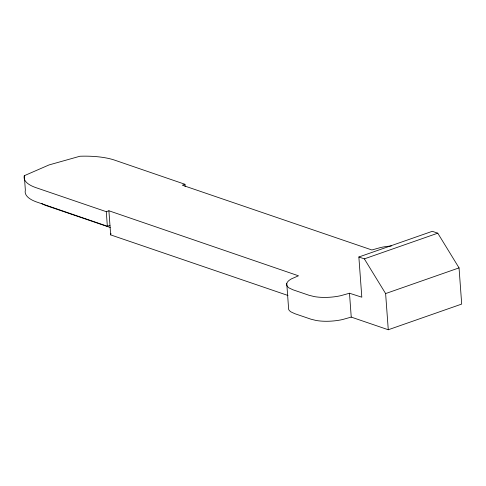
<?xml version="1.0" encoding="UTF-8"?>
<svg xmlns="http://www.w3.org/2000/svg" width="486" height="486" viewBox="0 0 486 486"><rect width="100%" height="100%" fill="white"/><g stroke="black" fill="none" stroke-linecap="round" stroke-linejoin="round"><path stroke-width="0.73" d="M288.022 295.494L110.674 234.89L111.015 233.553M109.976 225.431L107.351 226.251L37.118 202.158A51.413 17.417 -4.2 0 1 25.363 190.178L24.3 175.701L49.056 164.93L79.929 156.243A51.413 17.417 -4.2 0 1 114.726 160.167L184.966 184.285L185.123 186.46M24.3 175.701A51.413 17.417 -4.2 0 0 36.055 187.687L106.282 211.683L108.9 210.766L298.477 275.799L291.466 278.855A26.536 8.985 -4.2 0 0 289.121 287.979L292.949 289.784L309.12 295.306L314.375 296.606A26.536 8.985 -4.2 0 0 340.741 295.695L349.489 293.234L361.815 297.195L358.862 256.991L432.291 231.312L437.777 233.183L459.045 267.889L461.7 304.072L388.278 329.757L351.238 317.097L342.496 319.557A26.536 8.985 -4.2 0 1 316.131 320.474L310.876 319.168L294.704 313.646L290.877 311.842A26.536 8.985 -4.2 0 1 288.514 307.401L286.764 283.538M184.966 184.285L182.347 185.202L371.887 249.974L380.629 247.52A26.536 8.985 -4.2 0 1 391.364 245.983M358.862 256.991L364.348 258.868L437.777 233.183M388.278 329.757L385.617 293.574L459.045 267.889M110.237 227.484L46.547 205.724A34.275 11.609 -4.2 0 1 41.766 203.47M364.348 258.868L385.617 293.574M349.489 293.234L351.238 317.097M108.9 210.766L110.674 234.89M106.282 211.683L107.351 226.251"/></g></svg>
